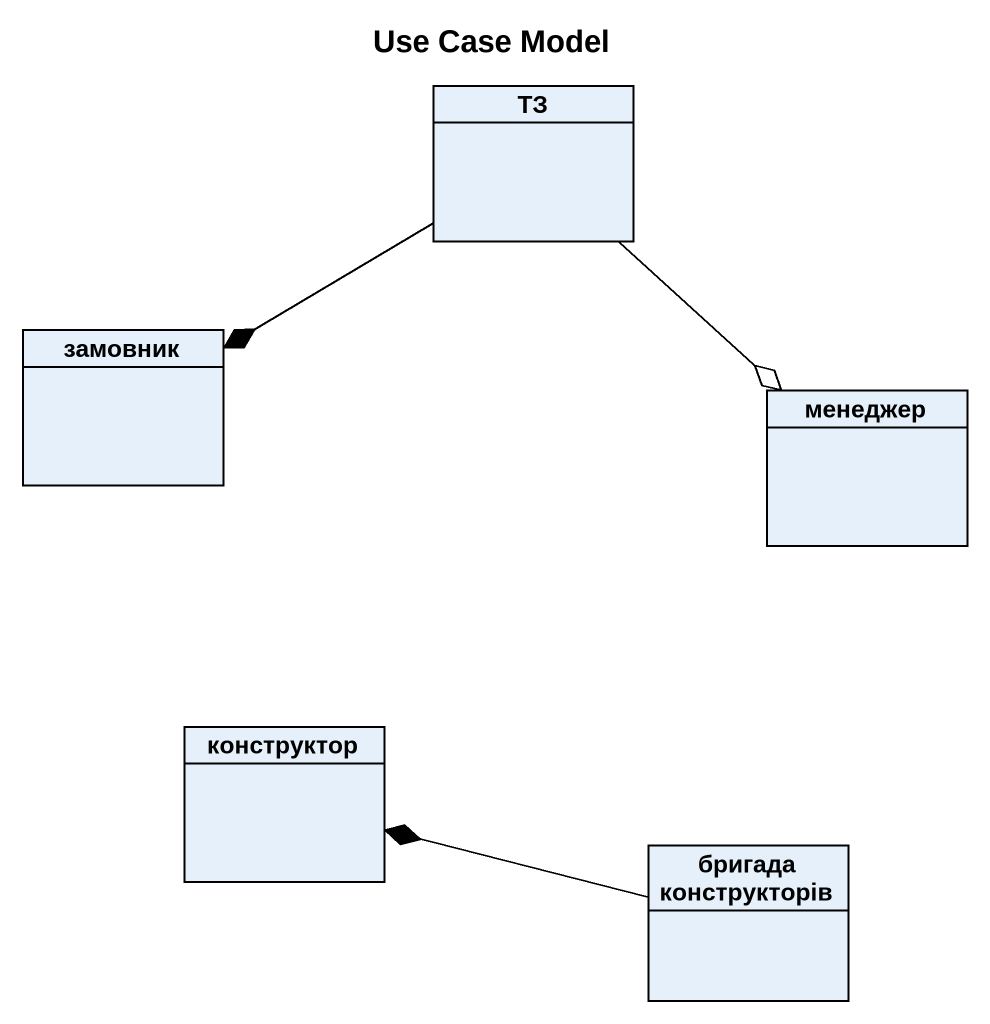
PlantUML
@startuml
title Use Case Model
hide circle
hide empty members
class ТЗ
class замовник
class менеджер
class конструктор
class "бригада конструкторів" as бригада_конструкторів
ТЗ -left-* замовник
ТЗ --o менеджер
бригада_конструкторів -left-* конструктор
@enduml
